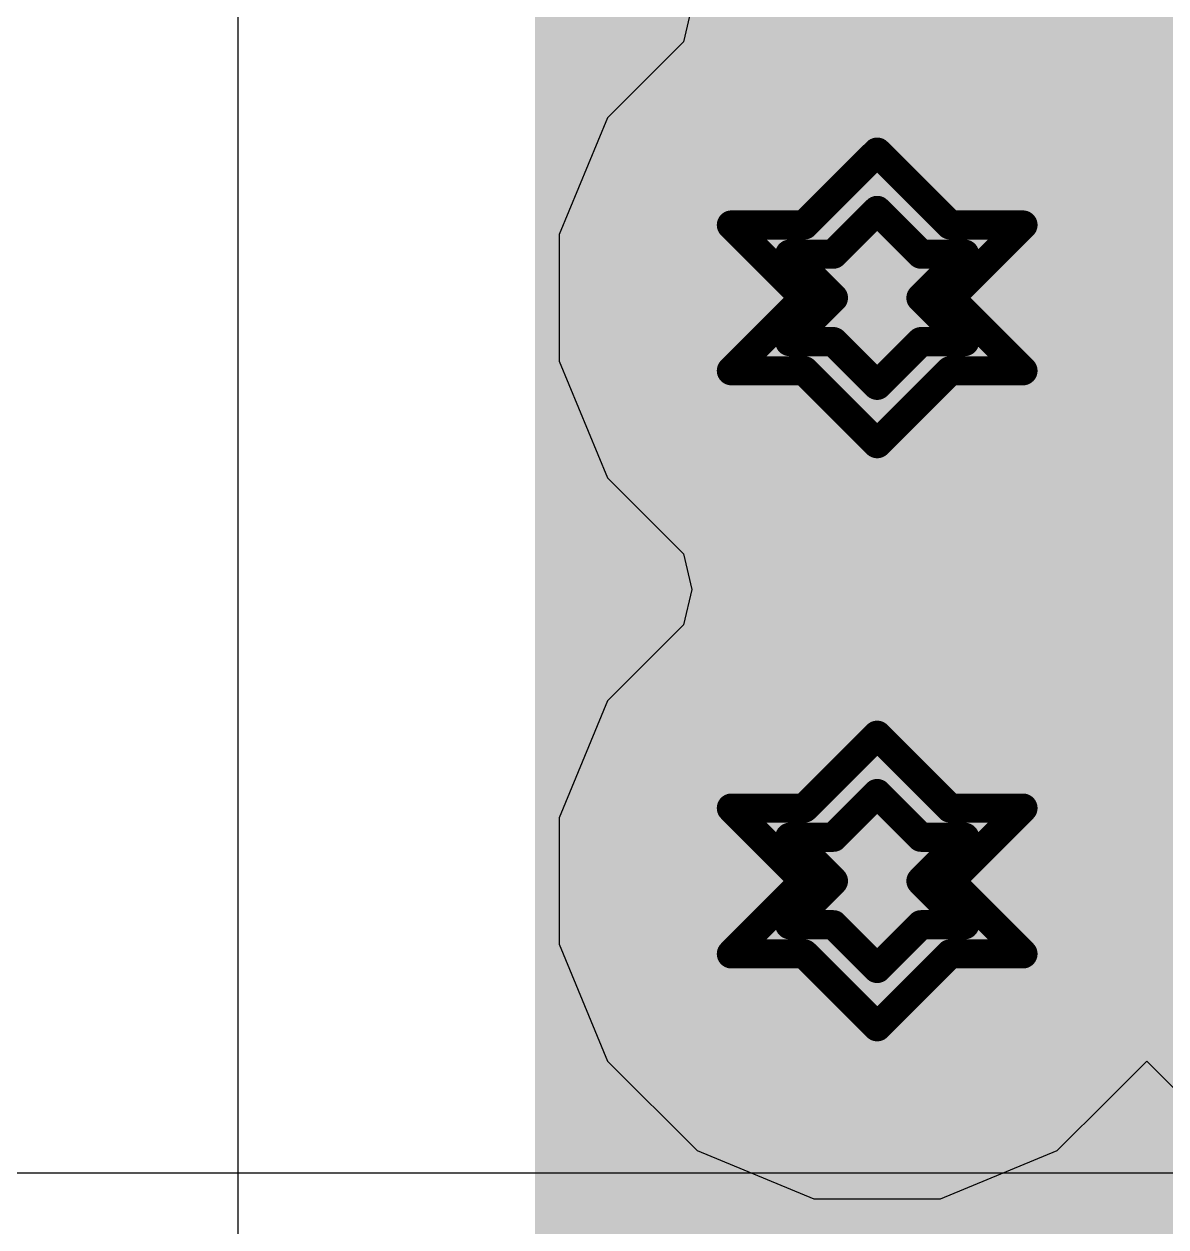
# Model space of a CAD drawing. Header units: inches. Extents: x -5 to 5328, y -4 to 5281.
# Drawn here: x 10.547 to 12.536, y 4.432 to 6.528 of the extents above; entities that cross this region are included whole.
import ezdxf

# ---------------------------------------------------------------- set-up
doc = ezdxf.new("R2010")
doc.units = ezdxf.units.IN
for name, color, linetype in [('Bottom Layer', 5, 'Continuous'), ('Bottom Solder', 6, 'Continuous'), ('Drill Drawing', 1, 'Continuous'), ('Layer 1', 16, 'Continuous'), ('Layer 2', 76, 'Continuous'), ('Top Layer', 1, 'Continuous'), ('Top Solder', 216, 'Continuous'), ('Via Holes', 16, 'Continuous')]:
    doc.layers.add(name, color=color, linetype=linetype)

msp = doc.modelspace()

# ---------------------------------------------------------------- hatches: boundary and pattern name
at = {"layer": 'Bottom Layer'}
h = msp.add_hatch(color=5, dxfattribs=at)
edge = h.paths.add_edge_path()
edge.add_arc((12.0334, 6.0512), 0.3, 0, 360)
h = msp.add_hatch(color=5, dxfattribs=at)
edge = h.paths.add_edge_path()
edge.add_arc((12.0334, 5.0352), 0.3, 0, 360)
at = {"layer": 'Bottom Solder'}
h = msp.add_hatch(color=6, dxfattribs=at)
edge = h.paths.add_edge_path()
edge.add_arc((12.0334, 6.0512), 0.4016, 0, 360)
h = msp.add_hatch(color=6, dxfattribs=at)
edge = h.paths.add_edge_path()
edge.add_arc((12.0334, 5.0352), 0.4016, 0, 360)
at = {"layer": 'Layer 1'}
h = msp.add_hatch(color=16, dxfattribs=at)
edge = h.paths.add_edge_path()
edge.add_arc((12.0334, 6.0512), 0.3, 0, 360)
h = msp.add_hatch(color=16, dxfattribs=at)
edge = h.paths.add_edge_path()
edge.add_arc((12.0334, 5.0352), 0.3, 0, 360)
at = {"layer": 'Layer 2'}
h = msp.add_hatch(color=76, dxfattribs=at)
edge = h.paths.add_edge_path()
edge.add_arc((12.0334, 6.0512), 0.3, 0, 360)
h = msp.add_hatch(color=76, dxfattribs=at)
edge = h.paths.add_edge_path()
edge.add_arc((12.0334, 5.0352), 0.3, 0, 360)
at = {"layer": 'Top Layer'}
msp.add_hatch(color=1, dxfattribs=at).paths.add_polyline_path([(11.4375, 3.9864), (16.2205, 3.9864), (16.2205, 8.0932), (11.4375, 8.0932)])
h = msp.add_hatch(color=1, dxfattribs=at)
edge = h.paths.add_edge_path()
edge.add_arc((12.0334, 6.0512), 0.3, 0, 360)
h = msp.add_hatch(color=1, dxfattribs=at)
edge = h.paths.add_edge_path()
edge.add_arc((12.0334, 5.0352), 0.3, 0, 360)
at = {"layer": 'Top Solder'}
h = msp.add_hatch(color=216, dxfattribs=at)
edge = h.paths.add_edge_path()
edge.add_arc((12.0334, 6.0512), 0.4016, 0, 360)
h = msp.add_hatch(color=216, dxfattribs=at)
edge = h.paths.add_edge_path()
edge.add_arc((12.0334, 5.0352), 0.4016, 0, 360)
at = {"layer": 'Via Holes'}
h = msp.add_hatch(color=7, dxfattribs=at)
edge = h.paths.add_edge_path()
edge.add_arc((12.0334, 6.0512), 0.15, 0, 360)
h = msp.add_hatch(color=7, dxfattribs=at)
edge = h.paths.add_edge_path()
edge.add_arc((12.0334, 5.0352), 0.15, 0, 360)

# ---------------------------------------------------------------- linework, layer by layer
at = {"layer": 'Bottom Layer'}
for p, q in [((11.7105, 6.5592), (11.696, 6.4974)), ((11.696, 6.4974), (11.5637, 6.3651)), ((11.5637, 6.3651), (11.4794, 6.1614)), ((11.4794, 6.1614), (11.4794, 5.941)), ((11.4794, 5.941), (11.5637, 5.7374)), ((11.5637, 5.7374), (11.696, 5.6051)), ((11.696, 5.6051), (11.7105, 5.5432)), ((11.7105, 5.5432), (11.696, 5.4814)), ((11.696, 5.4814), (11.5637, 5.3491)), ((11.5637, 5.3491), (11.4794, 5.1454)), ((11.4794, 5.1454), (11.4794, 4.925)), ((11.4794, 4.925), (11.5637, 4.7214)), ((11.5637, 4.7214), (11.7196, 4.5656)), ((12.4369, 4.6553), (12.5033, 4.7212)), ((12.5033, 4.7212), (12.5696, 4.6553)), ((12.3472, 4.5656), (12.4369, 4.6553)), ((11.7196, 4.5656), (11.9232, 4.4812)), ((12.1436, 4.4812), (12.3472, 4.5656)), ((11.9232, 4.4812), (12.1436, 4.4812))]:
    msp.add_line(p, q, dxfattribs=at)
at = {"layer": 'Drill Drawing'}
for points in [[(11.9064, 6.1782, 0.0508, 0.0508, 0), (12.0334, 6.3052, 0.0508, 0.0508, 0)], [(12.0334, 6.3052, 0.0508, 0.0508, 0), (12.1604, 6.1782, 0.0508, 0.0508, 0)], [(11.9572, 6.1274, 0.0508, 0.0508, 0), (12.0334, 6.2036, 0.0508, 0.0508, 0)], [(12.0334, 6.2036, 0.0508, 0.0508, 0), (12.1096, 6.1274, 0.0508, 0.0508, 0)], [(11.7794, 6.1782, 0.0508, 0.0508, 0), (11.9064, 6.0512, 0.0508, 0.0508, 0)], [(11.7794, 6.1782, 0.0508, 0.0508, 0), (11.9064, 6.1782, 0.0508, 0.0508, 0)], [(12.1604, 6.1782, 0.0508, 0.0508, 0), (12.2874, 6.1782, 0.0508, 0.0508, 0)], [(12.1604, 6.0512, 0.0508, 0.0508, 0), (12.2874, 6.1782, 0.0508, 0.0508, 0)], [(11.881, 6.1274, 0.0508, 0.0508, 0), (11.9572, 6.0512, 0.0508, 0.0508, 0)], [(11.881, 6.1274, 0.0508, 0.0508, 0), (11.9572, 6.1274, 0.0508, 0.0508, 0)], [(12.1096, 6.1274, 0.0508, 0.0508, 0), (12.1858, 6.1274, 0.0508, 0.0508, 0)], [(12.1096, 6.0512, 0.0508, 0.0508, 0), (12.1858, 6.1274, 0.0508, 0.0508, 0)], [(11.7794, 5.9242, 0.0508, 0.0508, 0), (11.9064, 6.0512, 0.0508, 0.0508, 0)], [(11.881, 5.975, 0.0508, 0.0508, 0), (11.9572, 6.0512, 0.0508, 0.0508, 0)], [(12.1096, 6.0512, 0.0508, 0.0508, 0), (12.1858, 5.975, 0.0508, 0.0508, 0)], [(12.1604, 6.0512, 0.0508, 0.0508, 0), (12.2874, 5.9242, 0.0508, 0.0508, 0)], [(11.881, 5.975, 0.0508, 0.0508, 0), (11.9572, 5.975, 0.0508, 0.0508, 0)], [(11.9572, 5.975, 0.0508, 0.0508, 0), (12.0334, 5.8988, 0.0508, 0.0508, 0)], [(12.0334, 5.8988, 0.0508, 0.0508, 0), (12.1096, 5.975, 0.0508, 0.0508, 0)], [(12.1096, 5.975, 0.0508, 0.0508, 0), (12.1858, 5.975, 0.0508, 0.0508, 0)], [(11.7794, 5.9242, 0.0508, 0.0508, 0), (11.9064, 5.9242, 0.0508, 0.0508, 0)], [(11.9064, 5.9242, 0.0508, 0.0508, 0), (12.0334, 5.7972, 0.0508, 0.0508, 0)], [(12.0334, 5.7972, 0.0508, 0.0508, 0), (12.1604, 5.9242, 0.0508, 0.0508, 0)], [(12.1604, 5.9242, 0.0508, 0.0508, 0), (12.2874, 5.9242, 0.0508, 0.0508, 0)], [(11.9064, 5.1622, 0.0508, 0.0508, 0), (12.0334, 5.2892, 0.0508, 0.0508, 0)], [(12.0334, 5.2892, 0.0508, 0.0508, 0), (12.1604, 5.1622, 0.0508, 0.0508, 0)], [(11.9572, 5.1114, 0.0508, 0.0508, 0), (12.0334, 5.1876, 0.0508, 0.0508, 0)], [(12.0334, 5.1876, 0.0508, 0.0508, 0), (12.1096, 5.1114, 0.0508, 0.0508, 0)], [(11.7794, 5.1622, 0.0508, 0.0508, 0), (11.9064, 5.0352, 0.0508, 0.0508, 0)], [(11.7794, 5.1622, 0.0508, 0.0508, 0), (11.9064, 5.1622, 0.0508, 0.0508, 0)], [(12.1604, 5.1622, 0.0508, 0.0508, 0), (12.2874, 5.1622, 0.0508, 0.0508, 0)], [(12.1604, 5.0352, 0.0508, 0.0508, 0), (12.2874, 5.1622, 0.0508, 0.0508, 0)], [(11.881, 5.1114, 0.0508, 0.0508, 0), (11.9572, 5.0352, 0.0508, 0.0508, 0)], [(11.881, 5.1114, 0.0508, 0.0508, 0), (11.9572, 5.1114, 0.0508, 0.0508, 0)], [(12.1096, 5.1114, 0.0508, 0.0508, 0), (12.1858, 5.1114, 0.0508, 0.0508, 0)], [(12.1096, 5.0352, 0.0508, 0.0508, 0), (12.1858, 5.1114, 0.0508, 0.0508, 0)], [(11.7794, 4.9082, 0.0508, 0.0508, 0), (11.9064, 5.0352, 0.0508, 0.0508, 0)], [(11.881, 4.959, 0.0508, 0.0508, 0), (11.9572, 5.0352, 0.0508, 0.0508, 0)], [(12.1096, 5.0352, 0.0508, 0.0508, 0), (12.1858, 4.959, 0.0508, 0.0508, 0)], [(12.1604, 5.0352, 0.0508, 0.0508, 0), (12.2874, 4.9082, 0.0508, 0.0508, 0)], [(11.881, 4.959, 0.0508, 0.0508, 0), (11.9572, 4.959, 0.0508, 0.0508, 0)], [(11.9572, 4.959, 0.0508, 0.0508, 0), (12.0334, 4.8828, 0.0508, 0.0508, 0)], [(12.0334, 4.8828, 0.0508, 0.0508, 0), (12.1096, 4.959, 0.0508, 0.0508, 0)], [(12.1096, 4.959, 0.0508, 0.0508, 0), (12.1858, 4.959, 0.0508, 0.0508, 0)], [(11.7794, 4.9082, 0.0508, 0.0508, 0), (11.9064, 4.9082, 0.0508, 0.0508, 0)], [(11.9064, 4.9082, 0.0508, 0.0508, 0), (12.0334, 4.7812, 0.0508, 0.0508, 0)], [(12.0334, 4.7812, 0.0508, 0.0508, 0), (12.1604, 4.9082, 0.0508, 0.0508, 0)], [(12.1604, 4.9082, 0.0508, 0.0508, 0), (12.2874, 4.9082, 0.0508, 0.0508, 0)]]:
    msp.add_lwpolyline(points, format="xyseb", dxfattribs=at)
for points in [[(12.0207, 6.3052, 0.0254, 0.0254, 1), (12.0461, 6.3052, 0.0254, 0.0254, 1)], [(12.0207, 6.3052, 0.0254, 0.0254, 1), (12.0461, 6.3052, 0.0254, 0.0254, 1)], [(12.0207, 6.2036, 0.0254, 0.0254, 1), (12.0461, 6.2036, 0.0254, 0.0254, 1)], [(12.0207, 6.2036, 0.0254, 0.0254, 1), (12.0461, 6.2036, 0.0254, 0.0254, 1)], [(11.7667, 6.1782, 0.0254, 0.0254, 1), (11.7921, 6.1782, 0.0254, 0.0254, 1)], [(11.7667, 6.1782, 0.0254, 0.0254, 1), (11.7921, 6.1782, 0.0254, 0.0254, 1)], [(11.8937, 6.1782, 0.0254, 0.0254, 1), (11.9191, 6.1782, 0.0254, 0.0254, 1)], [(11.8937, 6.1782, 0.0254, 0.0254, 1), (11.9191, 6.1782, 0.0254, 0.0254, 1)], [(12.1477, 6.1782, 0.0254, 0.0254, 1), (12.1731, 6.1782, 0.0254, 0.0254, 1)], [(12.1477, 6.1782, 0.0254, 0.0254, 1), (12.1731, 6.1782, 0.0254, 0.0254, 1)], [(12.2747, 6.1782, 0.0254, 0.0254, 1), (12.3001, 6.1782, 0.0254, 0.0254, 1)], [(12.2747, 6.1782, 0.0254, 0.0254, 1), (12.3001, 6.1782, 0.0254, 0.0254, 1)], [(11.8683, 6.1274, 0.0254, 0.0254, 1), (11.8937, 6.1274, 0.0254, 0.0254, 1)], [(11.8683, 6.1274, 0.0254, 0.0254, 1), (11.8937, 6.1274, 0.0254, 0.0254, 1)], [(11.9445, 6.1274, 0.0254, 0.0254, 1), (11.9699, 6.1274, 0.0254, 0.0254, 1)], [(11.9445, 6.1274, 0.0254, 0.0254, 1), (11.9699, 6.1274, 0.0254, 0.0254, 1)], [(12.0969, 6.1274, 0.0254, 0.0254, 1), (12.1223, 6.1274, 0.0254, 0.0254, 1)], [(12.0969, 6.1274, 0.0254, 0.0254, 1), (12.1223, 6.1274, 0.0254, 0.0254, 1)], [(12.1731, 6.1274, 0.0254, 0.0254, 1), (12.1985, 6.1274, 0.0254, 0.0254, 1)], [(12.1731, 6.1274, 0.0254, 0.0254, 1), (12.1985, 6.1274, 0.0254, 0.0254, 1)], [(11.8937, 6.0512, 0.0254, 0.0254, 1), (11.9191, 6.0512, 0.0254, 0.0254, 1)], [(11.8937, 6.0512, 0.0254, 0.0254, 1), (11.9191, 6.0512, 0.0254, 0.0254, 1)], [(11.9445, 6.0512, 0.0254, 0.0254, 1), (11.9699, 6.0512, 0.0254, 0.0254, 1)], [(11.9445, 6.0512, 0.0254, 0.0254, 1), (11.9699, 6.0512, 0.0254, 0.0254, 1)], [(12.0969, 6.0512, 0.0254, 0.0254, 1), (12.1223, 6.0512, 0.0254, 0.0254, 1)], [(12.0969, 6.0512, 0.0254, 0.0254, 1), (12.1223, 6.0512, 0.0254, 0.0254, 1)], [(12.1477, 6.0512, 0.0254, 0.0254, 1), (12.1731, 6.0512, 0.0254, 0.0254, 1)], [(12.1477, 6.0512, 0.0254, 0.0254, 1), (12.1731, 6.0512, 0.0254, 0.0254, 1)], [(11.8683, 5.975, 0.0254, 0.0254, 1), (11.8937, 5.975, 0.0254, 0.0254, 1)], [(11.8683, 5.975, 0.0254, 0.0254, 1), (11.8937, 5.975, 0.0254, 0.0254, 1)], [(11.9445, 5.975, 0.0254, 0.0254, 1), (11.9699, 5.975, 0.0254, 0.0254, 1)], [(11.9445, 5.975, 0.0254, 0.0254, 1), (11.9699, 5.975, 0.0254, 0.0254, 1)], [(12.0969, 5.975, 0.0254, 0.0254, 1), (12.1223, 5.975, 0.0254, 0.0254, 1)], [(12.0969, 5.975, 0.0254, 0.0254, 1), (12.1223, 5.975, 0.0254, 0.0254, 1)], [(12.1731, 5.975, 0.0254, 0.0254, 1), (12.1985, 5.975, 0.0254, 0.0254, 1)], [(12.1731, 5.975, 0.0254, 0.0254, 1), (12.1985, 5.975, 0.0254, 0.0254, 1)], [(11.7667, 5.9242, 0.0254, 0.0254, 1), (11.7921, 5.9242, 0.0254, 0.0254, 1)], [(11.7667, 5.9242, 0.0254, 0.0254, 1), (11.7921, 5.9242, 0.0254, 0.0254, 1)], [(11.8937, 5.9242, 0.0254, 0.0254, 1), (11.9191, 5.9242, 0.0254, 0.0254, 1)], [(11.8937, 5.9242, 0.0254, 0.0254, 1), (11.9191, 5.9242, 0.0254, 0.0254, 1)], [(12.1477, 5.9242, 0.0254, 0.0254, 1), (12.1731, 5.9242, 0.0254, 0.0254, 1)], [(12.1477, 5.9242, 0.0254, 0.0254, 1), (12.1731, 5.9242, 0.0254, 0.0254, 1)], [(12.2747, 5.9242, 0.0254, 0.0254, 1), (12.3001, 5.9242, 0.0254, 0.0254, 1)], [(12.2747, 5.9242, 0.0254, 0.0254, 1), (12.3001, 5.9242, 0.0254, 0.0254, 1)], [(12.0207, 5.8988, 0.0254, 0.0254, 1), (12.0461, 5.8988, 0.0254, 0.0254, 1)], [(12.0207, 5.8988, 0.0254, 0.0254, 1), (12.0461, 5.8988, 0.0254, 0.0254, 1)], [(12.0207, 5.7972, 0.0254, 0.0254, 1), (12.0461, 5.7972, 0.0254, 0.0254, 1)], [(12.0207, 5.7972, 0.0254, 0.0254, 1), (12.0461, 5.7972, 0.0254, 0.0254, 1)], [(12.0207, 5.2892, 0.0254, 0.0254, 1), (12.0461, 5.2892, 0.0254, 0.0254, 1)], [(12.0207, 5.2892, 0.0254, 0.0254, 1), (12.0461, 5.2892, 0.0254, 0.0254, 1)], [(12.0207, 5.1876, 0.0254, 0.0254, 1), (12.0461, 5.1876, 0.0254, 0.0254, 1)], [(12.0207, 5.1876, 0.0254, 0.0254, 1), (12.0461, 5.1876, 0.0254, 0.0254, 1)], [(11.7667, 5.1622, 0.0254, 0.0254, 1), (11.7921, 5.1622, 0.0254, 0.0254, 1)], [(11.7667, 5.1622, 0.0254, 0.0254, 1), (11.7921, 5.1622, 0.0254, 0.0254, 1)], [(11.8937, 5.1622, 0.0254, 0.0254, 1), (11.9191, 5.1622, 0.0254, 0.0254, 1)], [(11.8937, 5.1622, 0.0254, 0.0254, 1), (11.9191, 5.1622, 0.0254, 0.0254, 1)], [(12.1477, 5.1622, 0.0254, 0.0254, 1), (12.1731, 5.1622, 0.0254, 0.0254, 1)], [(12.1477, 5.1622, 0.0254, 0.0254, 1), (12.1731, 5.1622, 0.0254, 0.0254, 1)], [(12.2747, 5.1622, 0.0254, 0.0254, 1), (12.3001, 5.1622, 0.0254, 0.0254, 1)], [(12.2747, 5.1622, 0.0254, 0.0254, 1), (12.3001, 5.1622, 0.0254, 0.0254, 1)], [(11.8683, 5.1114, 0.0254, 0.0254, 1), (11.8937, 5.1114, 0.0254, 0.0254, 1)], [(11.8683, 5.1114, 0.0254, 0.0254, 1), (11.8937, 5.1114, 0.0254, 0.0254, 1)], [(11.9445, 5.1114, 0.0254, 0.0254, 1), (11.9699, 5.1114, 0.0254, 0.0254, 1)], [(11.9445, 5.1114, 0.0254, 0.0254, 1), (11.9699, 5.1114, 0.0254, 0.0254, 1)], [(12.0969, 5.1114, 0.0254, 0.0254, 1), (12.1223, 5.1114, 0.0254, 0.0254, 1)], [(12.0969, 5.1114, 0.0254, 0.0254, 1), (12.1223, 5.1114, 0.0254, 0.0254, 1)], [(12.1731, 5.1114, 0.0254, 0.0254, 1), (12.1985, 5.1114, 0.0254, 0.0254, 1)], [(12.1731, 5.1114, 0.0254, 0.0254, 1), (12.1985, 5.1114, 0.0254, 0.0254, 1)], [(11.8937, 5.0352, 0.0254, 0.0254, 1), (11.9191, 5.0352, 0.0254, 0.0254, 1)], [(11.8937, 5.0352, 0.0254, 0.0254, 1), (11.9191, 5.0352, 0.0254, 0.0254, 1)], [(11.9445, 5.0352, 0.0254, 0.0254, 1), (11.9699, 5.0352, 0.0254, 0.0254, 1)], [(11.9445, 5.0352, 0.0254, 0.0254, 1), (11.9699, 5.0352, 0.0254, 0.0254, 1)], [(12.0969, 5.0352, 0.0254, 0.0254, 1), (12.1223, 5.0352, 0.0254, 0.0254, 1)], [(12.0969, 5.0352, 0.0254, 0.0254, 1), (12.1223, 5.0352, 0.0254, 0.0254, 1)], [(12.1477, 5.0352, 0.0254, 0.0254, 1), (12.1731, 5.0352, 0.0254, 0.0254, 1)], [(12.1477, 5.0352, 0.0254, 0.0254, 1), (12.1731, 5.0352, 0.0254, 0.0254, 1)], [(11.8683, 4.959, 0.0254, 0.0254, 1), (11.8937, 4.959, 0.0254, 0.0254, 1)], [(11.8683, 4.959, 0.0254, 0.0254, 1), (11.8937, 4.959, 0.0254, 0.0254, 1)], [(11.9445, 4.959, 0.0254, 0.0254, 1), (11.9699, 4.959, 0.0254, 0.0254, 1)], [(11.9445, 4.959, 0.0254, 0.0254, 1), (11.9699, 4.959, 0.0254, 0.0254, 1)], [(12.0969, 4.959, 0.0254, 0.0254, 1), (12.1223, 4.959, 0.0254, 0.0254, 1)], [(12.0969, 4.959, 0.0254, 0.0254, 1), (12.1223, 4.959, 0.0254, 0.0254, 1)], [(12.1731, 4.959, 0.0254, 0.0254, 1), (12.1985, 4.959, 0.0254, 0.0254, 1)], [(12.1731, 4.959, 0.0254, 0.0254, 1), (12.1985, 4.959, 0.0254, 0.0254, 1)], [(11.7667, 4.9082, 0.0254, 0.0254, 1), (11.7921, 4.9082, 0.0254, 0.0254, 1)], [(11.7667, 4.9082, 0.0254, 0.0254, 1), (11.7921, 4.9082, 0.0254, 0.0254, 1)], [(11.8937, 4.9082, 0.0254, 0.0254, 1), (11.9191, 4.9082, 0.0254, 0.0254, 1)], [(11.8937, 4.9082, 0.0254, 0.0254, 1), (11.9191, 4.9082, 0.0254, 0.0254, 1)], [(12.1477, 4.9082, 0.0254, 0.0254, 1), (12.1731, 4.9082, 0.0254, 0.0254, 1)], [(12.1477, 4.9082, 0.0254, 0.0254, 1), (12.1731, 4.9082, 0.0254, 0.0254, 1)], [(12.2747, 4.9082, 0.0254, 0.0254, 1), (12.3001, 4.9082, 0.0254, 0.0254, 1)], [(12.2747, 4.9082, 0.0254, 0.0254, 1), (12.3001, 4.9082, 0.0254, 0.0254, 1)], [(12.0207, 4.8828, 0.0254, 0.0254, 1), (12.0461, 4.8828, 0.0254, 0.0254, 1)], [(12.0207, 4.8828, 0.0254, 0.0254, 1), (12.0461, 4.8828, 0.0254, 0.0254, 1)], [(12.0207, 4.7812, 0.0254, 0.0254, 1), (12.0461, 4.7812, 0.0254, 0.0254, 1)], [(12.0207, 4.7812, 0.0254, 0.0254, 1), (12.0461, 4.7812, 0.0254, 0.0254, 1)]]:
    msp.add_lwpolyline(points, format="xyseb", close=True, dxfattribs=at)
at = {"layer": 'Layer 1'}
for p, q in [((11.7105, 6.5592), (11.696, 6.4974)), ((11.696, 6.4974), (11.5637, 6.3651)), ((11.5637, 6.3651), (11.4794, 6.1614)), ((11.4794, 6.1614), (11.4794, 5.941)), ((11.4794, 5.941), (11.5637, 5.7374)), ((11.5637, 5.7374), (11.696, 5.6051)), ((11.696, 5.6051), (11.7105, 5.5432)), ((11.7105, 5.5432), (11.696, 5.4814)), ((11.696, 5.4814), (11.5637, 5.3491)), ((11.5637, 5.3491), (11.4794, 5.1454)), ((11.4794, 5.1454), (11.4794, 4.925)), ((11.4794, 4.925), (11.5637, 4.7214)), ((11.5637, 4.7214), (11.7196, 4.5656)), ((12.4369, 4.6553), (12.5033, 4.7212)), ((12.5033, 4.7212), (12.5696, 4.6553)), ((12.3472, 4.5656), (12.4369, 4.6553)), ((11.7196, 4.5656), (11.9232, 4.4812)), ((12.1436, 4.4812), (12.3472, 4.5656)), ((11.9232, 4.4812), (12.1436, 4.4812))]:
    msp.add_line(p, q, dxfattribs=at)
at = {"layer": 'Layer 2'}
msp.add_line((21.3911, 4.5264), (9.1007, 4.5264), dxfattribs=at)
at = {"layer": 'Top Layer'}
msp.add_line((10.9195, 8.0932), (10.9195, 3.9864), dxfattribs=at)

doc.saveas('drawing.dxf')
